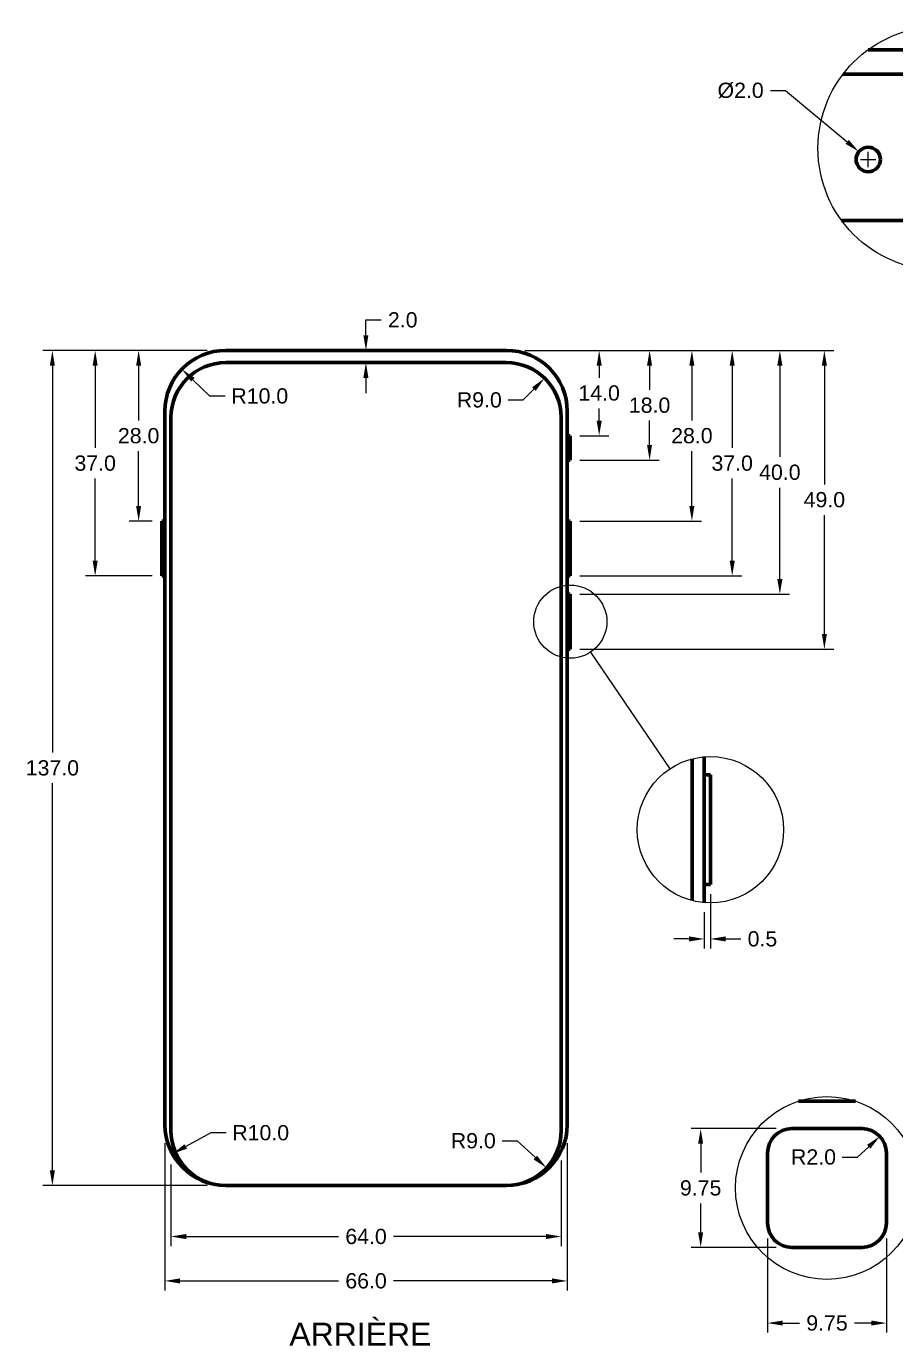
# Model space of a CAD drawing. Extents: x -152 to 108, y -39 to 181.
# Drawn here: x -152.3 to -9.7, y -39.4 to 177 of the extents above; entities that cross this region are included whole.
import ezdxf

# ---------------------------------------------------------------- set-up
doc = ezdxf.new("R2010")
doc.units = 0
doc.header["$LTSCALE"] = 0.5
doc.header["$MEASUREMENT"] = 0
doc.layers.get('Defpoints').update_dxf_attribs({"linetype": 'CONTINUOUS'})
for name, color, linetype, lineweight in [('CONTOUR', 6, 'CONTINUOUS', 60), ('COTATION', 1, 'CONTINUOUS', 18), ('TEXTE', 1, 'CONTINUOUS', 18)]:
    doc.layers.add(name, color=color, linetype=linetype, lineweight=lineweight)
doc.styles.add('ARIAL', font='arial.ttf')
doc.dimstyles.new('DECIMAL1', dxfattribs={"dimscale": 25, "dimtxt": 0.1, "dimasz": 0.1, "dimexe": 0.0625, "dimexo": 0.0625, "dimgap": 0.05, "dimtad": 0, "dimtih": 1, "dimtoh": 1, "dimdec": 1, "dimzin": 0, "dimdsep": 46, "dimtxsty": 'ARIAL', "dimcen": -0.05, "dimclrd": 256, "dimclre": 256, "dimclrt": 256, "dimadec": 0, "dimazin": 0, "dimtfac": 1, "dimtdec": 1, "dimtofl": 0, "dimtmove": 0, "dimatfit": 3, "dimfxl": 1, "dimtolj": 1, "dimtzin": 0, "dimlwd": -1, "dimlwe": -1, "dimarcsym": 0})

# ---------------------------------------------------------------- blocks, each defined once
blk = doc.blocks.new('*D6')
at = {"layer": 'COTATION', "transparency": 16777216}
for p, q in [((-129.59, -6.2), (-129.59, -30.36)), ((-63.59, -6.2), (-63.59, -30.36)), ((-127.09, -28.79), (-101.09, -28.79)), ((-66.09, -28.79), (-92.09, -28.79))]:
    blk.add_line(p, q, dxfattribs=at)
for points in [[(-127.09, -28.38), (-127.09, -29.21), (-129.59, -28.79)], [(-66.09, -28.38), (-66.09, -29.21), (-63.59, -28.79)]]:
    blk.add_solid(points, dxfattribs=at)
at = {"layer": 'Defpoints', "color": 0, "transparency": 16777216}
for p in [(-129.59, -4.64), (-63.59, -4.64), (-63.59, -28.79)]:
    blk.add_point(p, dxfattribs=at)
at = {"layer": 'COTATION', "transparency": 16777216, "insert": (-96.59, -28.79), "char_height": 2.5, "attachment_point": 5, "style": 'ARIAL'}
blk.add_mtext('\\A1;66.0', dxfattribs=at)
blk = doc.blocks.new('*D7')
at = {"layer": 'COTATION', "transparency": 16777216}
for p, q in [((-122.65, 123.86), (-149.61, 123.86)), ((-148.04, 121.36), (-148.04, 57.89)), ((-148.04, -10.64), (-148.04, 52.84)), ((-122.65, -13.14), (-149.61, -13.14))]:
    blk.add_line(p, q, dxfattribs=at)
for points in [[(-148.46, 121.36), (-147.63, 121.36), (-148.04, 123.86)], [(-148.46, -10.64), (-147.63, -10.64), (-148.04, -13.14)]]:
    blk.add_solid(points, dxfattribs=at)
at = {"layer": 'Defpoints', "color": 0, "transparency": 16777216}
for p in [(-148.04, 123.86), (-121.09, 123.86), (-121.09, -13.14)]:
    blk.add_point(p, dxfattribs=at)
at = {"layer": 'COTATION', "transparency": 16777216, "insert": (-148.04, 55.36), "char_height": 2.5, "attachment_point": 5, "style": 'ARIAL'}
blk.add_mtext('\\A1;137.0', dxfattribs=at)
blk = doc.blocks.new('*D8')
at = {"layer": 'COTATION', "transparency": 16777216}
for p, q in [((-122.65, 123.86), (-135.46, 123.86)), ((-133.89, 121.36), (-133.89, 112.39)), ((-133.89, 98.36), (-133.89, 107.34)), ((-131.65, 95.86), (-135.46, 95.86))]:
    blk.add_line(p, q, dxfattribs=at)
for points in [[(-134.31, 121.36), (-133.48, 121.36), (-133.89, 123.86)], [(-134.31, 98.36), (-133.48, 98.36), (-133.89, 95.86)]]:
    blk.add_solid(points, dxfattribs=at)
at = {"layer": 'Defpoints', "color": 0, "transparency": 16777216}
for p in [(-133.89, 123.86), (-121.09, 123.86), (-130.09, 95.86)]:
    blk.add_point(p, dxfattribs=at)
at = {"layer": 'COTATION', "transparency": 16777216, "insert": (-133.89, 109.86), "char_height": 2.5, "attachment_point": 5, "style": 'ARIAL'}
blk.add_mtext('\\A1;28.0', dxfattribs=at)
blk = doc.blocks.new('*D9')
at = {"layer": 'COTATION', "transparency": 16777216}
for p, q in [((-70.52, 123.86), (-56.78, 123.86)), ((-58.35, 121.36), (-58.35, 119.39)), ((-58.35, 112.36), (-58.35, 114.34)), ((-61.52, 109.86), (-56.78, 109.86))]:
    blk.add_line(p, q, dxfattribs=at)
for points in [[(-58.76, 121.36), (-57.93, 121.36), (-58.35, 123.86)], [(-58.76, 112.36), (-57.93, 112.36), (-58.35, 109.86)]]:
    blk.add_solid(points, dxfattribs=at)
at = {"layer": 'Defpoints', "color": 0, "transparency": 16777216}
for p in [(-72.09, 123.86), (-63.09, 109.86), (-58.35, 109.86)]:
    blk.add_point(p, dxfattribs=at)
at = {"layer": 'COTATION', "transparency": 16777216, "insert": (-58.35, 116.86), "char_height": 2.5, "attachment_point": 5, "style": 'ARIAL'}
blk.add_mtext('\\A1;14.0', dxfattribs=at)
blk = doc.blocks.new('*D10')
at = {"layer": 'COTATION', "transparency": 16777216}
for p, q in [((-70.52, 123.86), (-48.52, 123.86)), ((-50.08, 121.36), (-50.08, 117.39)), ((-50.08, 108.36), (-50.08, 112.34)), ((-61.52, 105.86), (-48.52, 105.86))]:
    blk.add_line(p, q, dxfattribs=at)
for points in [[(-50.5, 121.36), (-49.67, 121.36), (-50.08, 123.86)], [(-50.5, 108.36), (-49.67, 108.36), (-50.08, 105.86)]]:
    blk.add_solid(points, dxfattribs=at)
at = {"layer": 'Defpoints', "color": 0, "transparency": 16777216}
for p in [(-72.09, 123.86), (-63.09, 105.86), (-50.08, 105.86)]:
    blk.add_point(p, dxfattribs=at)
at = {"layer": 'COTATION', "transparency": 16777216, "insert": (-50.08, 114.86), "char_height": 2.5, "attachment_point": 5, "style": 'ARIAL'}
blk.add_mtext('\\A1;18.0', dxfattribs=at)
blk = doc.blocks.new('*D11')
at = {"layer": 'COTATION', "transparency": 16777216}
for p, q in [((-135.46, 123.86), (-142.59, 123.86)), ((-141.02, 121.36), (-141.02, 107.89)), ((-141.02, 89.36), (-141.02, 102.84)), ((-131.65, 86.86), (-142.59, 86.86))]:
    blk.add_line(p, q, dxfattribs=at)
for points in [[(-141.44, 121.36), (-140.61, 121.36), (-141.02, 123.86)], [(-141.44, 89.36), (-140.61, 89.36), (-141.02, 86.86)]]:
    blk.add_solid(points, dxfattribs=at)
at = {"layer": 'Defpoints', "color": 0, "transparency": 16777216}
for p in [(-133.89, 123.86), (-141.02, 86.86), (-130.09, 86.86)]:
    blk.add_point(p, dxfattribs=at)
at = {"layer": 'COTATION', "transparency": 16777216, "insert": (-141.02, 105.36), "char_height": 2.5, "attachment_point": 5, "style": 'ARIAL'}
blk.add_mtext('\\A1;37.0', dxfattribs=at)
blk = doc.blocks.new('*D12')
at = {"layer": 'COTATION', "transparency": 16777216}
for p, q in [((-70.52, 123.86), (-41.58, 123.86)), ((-43.14, 121.36), (-43.14, 112.39)), ((-43.14, 98.36), (-43.14, 107.34)), ((-61.52, 95.86), (-41.58, 95.86))]:
    blk.add_line(p, q, dxfattribs=at)
for points in [[(-43.56, 121.36), (-42.73, 121.36), (-43.14, 123.86)], [(-43.56, 98.36), (-42.73, 98.36), (-43.14, 95.86)]]:
    blk.add_solid(points, dxfattribs=at)
at = {"layer": 'Defpoints', "color": 0, "transparency": 16777216}
for p in [(-72.09, 123.86), (-63.09, 95.86), (-43.14, 95.86)]:
    blk.add_point(p, dxfattribs=at)
at = {"layer": 'COTATION', "transparency": 16777216, "insert": (-43.14, 109.86), "char_height": 2.5, "attachment_point": 5, "style": 'ARIAL'}
blk.add_mtext('\\A1;28.0', dxfattribs=at)
blk = doc.blocks.new('*D13')
at = {"layer": 'COTATION', "transparency": 16777216}
for p, q in [((-70.52, 123.86), (-34.96, 123.86)), ((-36.53, 121.36), (-36.53, 107.89)), ((-36.53, 89.36), (-36.53, 102.84)), ((-61.52, 86.86), (-34.96, 86.86))]:
    blk.add_line(p, q, dxfattribs=at)
for points in [[(-36.94, 121.36), (-36.11, 121.36), (-36.53, 123.86)], [(-36.94, 89.36), (-36.11, 89.36), (-36.53, 86.86)]]:
    blk.add_solid(points, dxfattribs=at)
at = {"layer": 'Defpoints', "color": 0, "transparency": 16777216}
for p in [(-72.09, 123.86), (-63.09, 86.86), (-36.53, 86.86)]:
    blk.add_point(p, dxfattribs=at)
at = {"layer": 'COTATION', "transparency": 16777216, "insert": (-36.53, 105.36), "char_height": 2.5, "attachment_point": 5, "style": 'ARIAL'}
blk.add_mtext('\\A1;37.0', dxfattribs=at)
blk = doc.blocks.new('*D14')
at = {"layer": 'COTATION', "transparency": 16777216}
for p, q in [((-70.52, 123.86), (-27.15, 123.86)), ((-28.71, 121.36), (-28.71, 106.39)), ((-28.71, 86.36), (-28.71, 101.34)), ((-61.52, 83.86), (-27.15, 83.86))]:
    blk.add_line(p, q, dxfattribs=at)
for points in [[(-29.13, 121.36), (-28.29, 121.36), (-28.71, 123.86)], [(-29.13, 86.36), (-28.29, 86.36), (-28.71, 83.86)]]:
    blk.add_solid(points, dxfattribs=at)
at = {"layer": 'Defpoints', "color": 0, "transparency": 16777216}
for p in [(-72.09, 123.86), (-63.09, 83.86), (-28.71, 83.86)]:
    blk.add_point(p, dxfattribs=at)
at = {"layer": 'COTATION', "transparency": 16777216, "insert": (-28.71, 103.86), "char_height": 2.5, "attachment_point": 5, "style": 'ARIAL'}
blk.add_mtext('\\A1;40.0', dxfattribs=at)
blk = doc.blocks.new('*D15')
at = {"layer": 'COTATION', "transparency": 16777216}
for p, q in [((-70.52, 123.86), (-19.84, 123.86)), ((-21.41, 121.36), (-21.41, 101.89)), ((-21.41, 77.36), (-21.41, 96.84)), ((-61.52, 74.86), (-19.84, 74.86))]:
    blk.add_line(p, q, dxfattribs=at)
for points in [[(-21.82, 121.36), (-20.99, 121.36), (-21.41, 123.86)], [(-21.82, 77.36), (-20.99, 77.36), (-21.41, 74.86)]]:
    blk.add_solid(points, dxfattribs=at)
at = {"layer": 'Defpoints', "color": 0, "transparency": 16777216}
for p in [(-72.09, 123.86), (-63.09, 74.86), (-21.41, 74.86)]:
    blk.add_point(p, dxfattribs=at)
at = {"layer": 'COTATION', "transparency": 16777216, "insert": (-21.41, 99.36), "char_height": 2.5, "attachment_point": 5, "style": 'ARIAL'}
blk.add_mtext('\\A1;49.0', dxfattribs=at)
blk = doc.blocks.new('*D16')
at = {"layer": 'COTATION', "transparency": 16777216}
for p, q in [((-96.61, 126.36), (-96.61, 128.86)), ((-96.61, 128.86), (-94.11, 128.86)), ((-98.15, 123.86), (-98.18, 123.86)), ((-98.15, 121.86), (-98.18, 121.86)), ((-96.61, 119.36), (-96.61, 116.86))]:
    blk.add_line(p, q, dxfattribs=at)
for points in [[(-97.03, 126.36), (-96.2, 126.36), (-96.61, 123.86)], [(-97.03, 119.36), (-96.2, 119.36), (-96.61, 121.86)]]:
    blk.add_solid(points, dxfattribs=at)
at = {"layer": 'Defpoints', "color": 0, "transparency": 16777216}
for p in [(-96.61, 123.86), (-96.59, 123.86), (-96.59, 121.86)]:
    blk.add_point(p, dxfattribs=at)
at = {"layer": 'COTATION', "transparency": 16777216, "insert": (-90.57, 128.86), "char_height": 2.5, "attachment_point": 5, "style": 'ARIAL'}
blk.add_mtext('\\A1;2.0', dxfattribs=at)
blk = doc.blocks.new('*D17')
at = {"layer": 'COTATION', "transparency": 16777216}
for p, q in [((-70.79, 115.73), (-69.05, 117.52)), ((-73.29, 115.73), (-70.79, 115.73))]:
    blk.add_line(p, q, dxfattribs=at)
blk.add_solid([(-69.35, 117.81), (-68.75, 117.23), (-67.3, 119.31)], dxfattribs=at)
at = {"layer": 'Defpoints', "color": 0, "transparency": 16777216}
for p in [(-67.3, 119.31), (-73.59, 112.86)]:
    blk.add_point(p, dxfattribs=at)
at = {"layer": 'COTATION', "transparency": 16777216, "insert": (-78.01, 115.73), "char_height": 2.5, "attachment_point": 5, "style": 'ARIAL'}
blk.add_mtext('\\A1;R9.0', dxfattribs=at)
blk = doc.blocks.new('*D18')
at = {"layer": 'COTATION', "transparency": 16777216}
for p, q in [((-122.21, 116.38), (-125, 119.05)), ((-119.71, 116.38), (-122.21, 116.38))]:
    blk.add_line(p, q, dxfattribs=at)
blk.add_solid([(-124.71, 119.35), (-125.29, 118.75), (-126.81, 120.78)], dxfattribs=at)
at = {"layer": 'Defpoints', "color": 0, "transparency": 16777216}
for p in [(-126.81, 120.78), (-119.59, 113.86)]:
    blk.add_point(p, dxfattribs=at)
at = {"layer": 'COTATION', "transparency": 16777216, "insert": (-114.02, 116.38), "char_height": 2.5, "attachment_point": 5, "style": 'ARIAL'}
blk.add_mtext('\\A1;R10.0', dxfattribs=at)
blk = doc.blocks.new('*D19')
at = {"layer": 'COTATION', "transparency": 16777216}
for p, q in [((-128.59, -9.7), (-128.59, -23.07)), ((-64.59, -9.06), (-64.59, -23.07)), ((-126.09, -21.51), (-101.09, -21.51)), ((-67.09, -21.51), (-92.09, -21.51))]:
    blk.add_line(p, q, dxfattribs=at)
for points in [[(-126.09, -21.09), (-126.09, -21.93), (-128.59, -21.51)], [(-67.09, -21.09), (-67.09, -21.93), (-64.59, -21.51)]]:
    blk.add_solid(points, dxfattribs=at)
at = {"layer": 'Defpoints', "color": 0, "transparency": 16777216}
for p in [(-128.59, -8.14), (-64.59, -7.49), (-64.59, -21.51)]:
    blk.add_point(p, dxfattribs=at)
at = {"layer": 'COTATION', "transparency": 16777216, "insert": (-96.59, -21.51), "char_height": 2.5, "attachment_point": 5, "style": 'ARIAL'}
blk.add_mtext('\\A1;64.0', dxfattribs=at)
blk = doc.blocks.new('*D20')
at = {"layer": 'COTATION', "transparency": 16777216}
for p, q in [((-40.1, 34.67), (-40.1, 25.75)), ((-41.1, 31.71), (-41.1, 25.75)), ((-43.6, 27.31), (-46.1, 27.31)), ((-37.6, 27.31), (-35.1, 27.31))]:
    blk.add_line(p, q, dxfattribs=at)
for points in [[(-43.6, 27.73), (-43.6, 26.89), (-41.1, 27.31)], [(-37.6, 27.73), (-37.6, 26.89), (-40.1, 27.31)]]:
    blk.add_solid(points, dxfattribs=at)
at = {"layer": 'Defpoints', "color": 0, "transparency": 16777216}
for p in [(-40.1, 36.23), (-41.1, 33.27), (-40.1, 27.31)]:
    blk.add_point(p, dxfattribs=at)
at = {"layer": 'COTATION', "transparency": 16777216, "insert": (-31.57, 27.31), "char_height": 2.5, "attachment_point": 5, "style": 'ARIAL'}
blk.add_mtext('\\A1;0.5', dxfattribs=at)
blk = doc.blocks.new('*D44')
at = {"layer": 'COTATION', "transparency": 16777216}
for p, q in [((-30.73, -21.86), (-30.73, -37.27)), ((-11.23, -21.86), (-11.23, -37.27)), ((-28.23, -35.71), (-25.49, -35.71)), ((-13.73, -35.71), (-16.48, -35.71))]:
    blk.add_line(p, q, dxfattribs=at)
for points in [[(-28.23, -35.29), (-28.23, -36.12), (-30.73, -35.71)], [(-13.73, -35.29), (-13.73, -36.12), (-11.23, -35.71)]]:
    blk.add_solid(points, dxfattribs=at)
at = {"layer": 'Defpoints', "color": 0, "transparency": 16777216}
for p in [(-30.73, -20.3), (-11.23, -20.3), (-11.23, -35.71)]:
    blk.add_point(p, dxfattribs=at)
at = {"layer": 'COTATION', "transparency": 16777216, "insert": (-20.98, -35.71), "char_height": 2.5, "attachment_point": 5, "style": 'ARIAL'}
blk.add_mtext('\\A1;9.75', dxfattribs=at)
blk = doc.blocks.new('*D45')
at = {"layer": 'COTATION', "transparency": 16777216}
for p, q in [((-29.3, -3.8), (-43.27, -3.8)), ((-41.7, -6.3), (-41.7, -11.02)), ((-41.7, -20.8), (-41.7, -16.07)), ((-29.3, -23.3), (-43.27, -23.3))]:
    blk.add_line(p, q, dxfattribs=at)
for points in [[(-42.12, -6.3), (-41.29, -6.3), (-41.7, -3.8)], [(-42.12, -20.8), (-41.29, -20.8), (-41.7, -23.3)]]:
    blk.add_solid(points, dxfattribs=at)
at = {"layer": 'Defpoints', "color": 0, "transparency": 16777216}
for p in [(-27.73, -3.8), (-41.7, -23.3), (-27.73, -23.3)]:
    blk.add_point(p, dxfattribs=at)
at = {"layer": 'COTATION', "transparency": 16777216, "insert": (-41.7, -13.55), "char_height": 2.5, "attachment_point": 5, "style": 'ARIAL'}
blk.add_mtext('\\A1;9.75', dxfattribs=at)
blk = doc.blocks.new('*D46')
at = {"layer": 'COTATION', "transparency": 16777216}
for p, q in [((-18.47, -8.47), (-15.97, -8.47)), ((-15.97, -8.47), (-14.13, -6.78))]:
    blk.add_line(p, q, dxfattribs=at)
blk.add_solid([(-14.42, -6.47), (-13.85, -7.08), (-12.3, -5.08)], dxfattribs=at)
at = {"layer": 'Defpoints', "color": 0, "transparency": 16777216}
for p in [(-12.3, -5.08), (-15.23, -7.8)]:
    blk.add_point(p, dxfattribs=at)
at = {"layer": 'COTATION', "transparency": 16777216, "insert": (-23.19, -8.47), "char_height": 2.5, "attachment_point": 5, "style": 'ARIAL'}
blk.add_mtext('\\A1;R2.0', dxfattribs=at)
blk = doc.blocks.new('*D50')
at = {"layer": 'COTATION', "transparency": 16777216}
for p, q in [((-30.27, 166.49), (-27.77, 166.49)), ((-27.77, 166.49), (-17.67, 158.07)), ((-14.21, 153.94), (-14.21, 156.44)), ((-15.46, 155.19), (-12.96, 155.19))]:
    blk.add_line(p, q, dxfattribs=at)
blk.add_solid([(-17.4, 158.39), (-17.94, 157.75), (-15.75, 156.47)], dxfattribs=at)
at = {"layer": 'Defpoints', "color": 0, "transparency": 16777216}
for p in [(-15.75, 156.47), (-12.67, 153.91)]:
    blk.add_point(p, dxfattribs=at)
at = {"layer": 'COTATION', "transparency": 16777216, "insert": (-35.15, 166.49), "char_height": 2.5, "attachment_point": 5, "style": 'ARIAL'}
blk.add_mtext('\\A1;%%C2.0', dxfattribs=at)
blk = doc.blocks.new('*D52')
at = {"layer": 'COTATION', "transparency": 16777216}
for p, q in [((-74.28, -5.81), (-71.78, -5.81)), ((-71.78, -5.81), (-68.82, -8.55))]:
    blk.add_line(p, q, dxfattribs=at)
blk.add_solid([(-68.54, -8.25), (-69.1, -8.86), (-66.99, -10.25)], dxfattribs=at)
at = {"layer": 'Defpoints', "color": 0, "transparency": 16777216}
for p in [(-73.59, -4.14), (-66.99, -10.25)]:
    blk.add_point(p, dxfattribs=at)
at = {"layer": 'COTATION', "transparency": 16777216, "insert": (-79, -5.81), "char_height": 2.5, "attachment_point": 5, "style": 'ARIAL'}
blk.add_mtext('\\A1;R9.0', dxfattribs=at)
blk = doc.blocks.new('*D53')
at = {"layer": 'COTATION', "transparency": 16777216}
for p, q in [((-122.05, -4.49), (-126.16, -6.74)), ((-119.55, -4.49), (-122.05, -4.49))]:
    blk.add_line(p, q, dxfattribs=at)
blk.add_solid([(-126.36, -6.37), (-125.96, -7.1), (-128.36, -7.94)], dxfattribs=at)
at = {"layer": 'Defpoints', "color": 0, "transparency": 16777216}
for p in [(-119.59, -3.14), (-128.36, -7.94)]:
    blk.add_point(p, dxfattribs=at)
at = {"layer": 'COTATION', "transparency": 16777216, "insert": (-113.87, -4.49), "char_height": 2.5, "attachment_point": 5, "style": 'ARIAL'}
blk.add_mtext('\\A1;R10.0', dxfattribs=at)

msp = doc.modelspace()

# ---------------------------------------------------------------- linework, layer by layer
at = {"layer": 'CONTOUR'}
for p, q in [((9.314, 173.187), (-14.239, 173.187)), ((13.412, 169.187), (-18.337, 169.187)), ((13.66, 145.187), (-18.585, 145.187)), ((-119.586, 123.865), (-73.586, 123.865)), ((-119.586, 121.865), (-73.586, 121.865)), ((-129.586, -3.135), (-129.586, 113.865)), ((-128.586, -4.135), (-128.586, 112.865)), ((-64.586, 112.865), (-64.586, -4.135)), ((-63.586, 113.865), (-63.586, -3.135)), ((-63.586, 109.865), (-63.086, 109.865)), ((-63.086, 109.865), (-63.086, 105.865)), ((-63.086, 105.865), (-63.586, 105.865)), ((-129.586, 95.865), (-130.086, 95.865)), ((-130.086, 95.865), (-130.086, 86.865)), ((-63.586, 95.865), (-63.086, 95.865)), ((-63.086, 95.865), (-63.086, 86.865)), ((-130.086, 86.865), (-129.586, 86.865)), ((-63.086, 86.865), (-63.586, 86.865)), ((-63.586, 83.865), (-63.086, 83.865)), ((-63.086, 83.865), (-63.086, 74.865)), ((-63.086, 74.865), (-63.586, 74.865)), ((-43.1, 56.849), (-43.1, 33.612)), ((-41.1, 57.189), (-41.1, 33.272)), ((-41.1, 54.23), (-40.1, 54.23)), ((-40.1, 54.23), (-40.1, 36.23)), ((-40.1, 36.23), (-41.1, 36.23)), ((-25.669, 0.704), (-16.301, 0.704)), ((-26.735, -3.796), (-15.235, -3.796)), ((-30.735, -19.296), (-30.735, -7.796)), ((-11.235, -7.796), (-11.235, -19.296)), ((-73.586, -13.135), (-119.586, -13.135)), ((-73.586, -13.135), (-119.586, -13.135)), ((-15.235, -23.296), (-26.735, -23.296))]:
    msp.add_line(p, q, dxfattribs=at)
msp.add_circle((-14.211, 155.187), 2, dxfattribs=at)
for centre, radius, start, end in [((-119.586, 113.865), 10, 90, 180), ((-73.586, 113.865), 10, 0, 90), ((-119.586, 112.865), 9, 90, 180), ((-73.586, 112.865), 9, 0, 90), ((-119.586, -3.135), 10, 180, 270), ((-119.586, -4.135), 9, 180, 270), ((-73.586, -3.135), 10, 270, 0), ((-73.586, -4.135), 9, 270, 0), ((-26.735, -7.796), 4, 90, 180), ((-15.235, -7.796), 4, 0, 90), ((-26.735, -19.296), 4, 180, 270), ((-15.235, -19.296), 4, 270, 0)]:
    msp.add_arc(centre, radius, start, end, dxfattribs=at)
at = {"layer": 'COTATION'}
msp.add_line((-59.762, 74.37), (-46.749, 55.22), dxfattribs=at)
for centre, radius in [((-2.462, 157.022), 20), ((-63.086, 79.365), 6), ((-40.1, 45.23), 12), ((-20.985, -13.546), 15)]:
    msp.add_circle(centre, radius, dxfattribs=at)

# ---------------------------------------------------------------- texts
at = {"layer": 'TEXTE', "insert": (-109.166, -35.657), "char_height": 3.75, "attachment_point": 1, "style": 'ARIAL'}
msp.add_mtext_dynamic_manual_height_columns('ARRIÈRE', width=58.99217, gutter_width=0.5, heights=[0], dxfattribs=at)

# ---------------------------------------------------------------- dimensions: what is measured, and where the dimension line sits
at = {"layer": 'COTATION'}
dim = msp.add_diameter_dim_2p(p1=(-12.675, 153.907), p2=(-15.748, 156.467), text='%%C2.0', dimstyle='DECIMAL1', dxfattribs=at)
dim.commit()
dim.dimension.update_dxf_attribs({"geometry": '*D50', "text_midpoint": (-35.154, 166.486), "dimtype": 163})
for base, p1, p2, picture, middle in [((-96.615, 123.865), (-96.586, 121.865), (-96.586, 123.865), '*D16', (-90.572, 128.865)), ((-148.045, 123.865), (-121.086, -13.135), (-121.086, 123.865), '*D7', (-148.045, 55.365)), ((-141.024, 86.865), (-133.894, 123.865), (-130.086, 86.865), '*D11', (-141.024, 105.365)), ((-43.144, 95.865), (-72.086, 123.865), (-63.086, 95.865), '*D12', (-43.144, 109.865)), ((-36.526, 86.865), (-72.086, 123.865), (-63.086, 86.865), '*D13', (-36.526, 105.365)), ((-28.709, 83.865), (-72.086, 123.865), (-63.086, 83.865), '*D14', (-28.709, 103.865)), ((-21.407, 74.865), (-72.086, 123.865), (-63.086, 74.865), '*D15', (-21.407, 99.365))]:
    dim = msp.add_linear_dim(base=base, p1=p1, p2=p2, angle=90, dimstyle='DECIMAL1', dxfattribs=at)
    dim.commit()
    dim.dimension.update_dxf_attribs({"geometry": picture, "text_midpoint": middle})
for base, p1, p2, picture, middle in [((-133.894, 123.865), (-130.086, 95.865), (-121.086, 123.865), '*D8', (-133.894, 109.865)), ((-58.346, 109.865), (-72.086, 123.865), (-63.086, 109.865), '*D9', (-58.346, 116.865)), ((-50.084, 105.865), (-72.086, 123.865), (-63.086, 105.865), '*D10', (-50.084, 114.865))]:
    dim = msp.add_linear_dim(base=base, p1=p1, p2=p2, angle=90, dimstyle='DECIMAL1', dxfattribs=at)
    dim.commit()
    dim.dimension.update_dxf_attribs({"geometry": picture, "text_midpoint": middle, "dimtype": 160})
for center, mpoint, picture, middle in [((-119.586, 113.865), (-126.809, 120.781), '*D18', (-114.02, 116.376)), ((-73.586, 112.865), (-67.302, 119.308), '*D17', (-78.011, 115.729)), ((-119.586, -3.135), (-128.357, -7.939), '*D53', (-113.865, -4.487)), ((-73.586, -4.135), (-66.987, -10.254), '*D52', (-79.002, -5.806))]:
    dim = msp.add_radius_dim(center=center, mpoint=mpoint, dimstyle='DECIMAL1', dxfattribs=at)
    dim.commit()
    dim.dimension.update_dxf_attribs({"geometry": picture, "text_midpoint": middle, "dimtype": 164})
for base, p1, p2, text, picture, middle in [((-40.1, 27.31), (-41.1, 33.272), (-40.1, 36.23), '0.5', '*D20', (-31.565, 27.31)), ((-11.235, -35.708), (-30.735, -20.296), (-11.235, -20.296), '9.75', '*D44', (-20.985, -35.708))]:
    dim = msp.add_linear_dim(base=base, p1=p1, p2=p2, text=text, dimstyle='DECIMAL1', dxfattribs=at)
    dim.commit()
    dim.dimension.update_dxf_attribs({"geometry": picture, "text_midpoint": middle})
dim = msp.add_linear_dim(base=(-41.704, -23.296), p1=(-27.735, -3.796), p2=(-27.735, -23.296), angle=90, text='9.75', dimstyle='DECIMAL1', dxfattribs=at)
dim.commit()
dim.dimension.update_dxf_attribs({"geometry": '*D45', "text_midpoint": (-41.704, -13.546)})
dim = msp.add_linear_dim(base=(-63.586, -28.795), p1=(-129.586, -4.635), p2=(-63.586, -4.635), dimstyle='DECIMAL1', dxfattribs=at)
dim.commit()
dim.dimension.update_dxf_attribs({"geometry": '*D6', "text_midpoint": (-96.586, -28.795), "dimtype": 160})
dim = msp.add_radius_dim(center=(-15.235, -7.796), mpoint=(-12.295, -5.083), text='R2.0', dimstyle='DECIMAL1', dxfattribs=at)
dim.commit()
dim.dimension.update_dxf_attribs({"geometry": '*D46', "text_midpoint": (-23.187, -8.474), "dimtype": 164})
dim = msp.add_linear_dim(base=(-64.586, -21.511), p1=(-128.586, -8.135), p2=(-64.586, -7.494), dimstyle='DECIMAL1', dxfattribs=at)
dim.commit()
dim.dimension.update_dxf_attribs({"geometry": '*D19', "text_midpoint": (-96.586, -21.511)})

doc.saveas('drawing.dxf')
